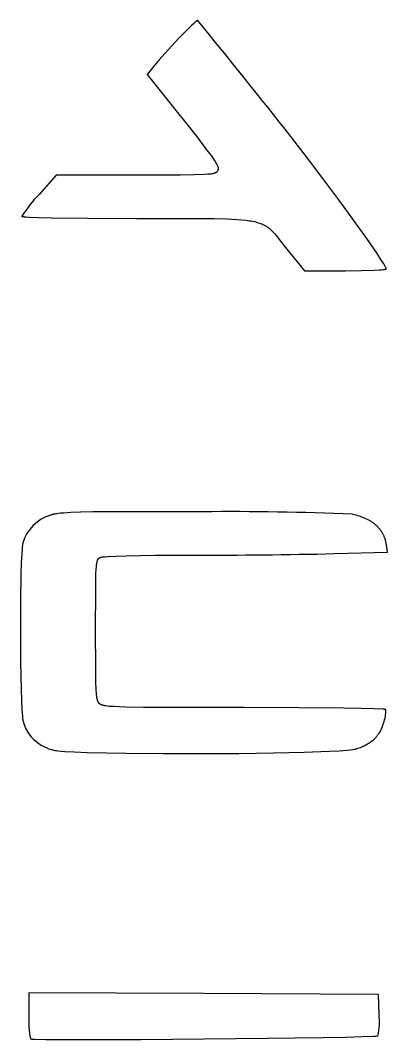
# Model space of a CAD drawing. Extents: x 5 to 103, y 266 to 1046.
# Drawn here: x 13 to 77, y 467.9 to 645.6 of the extents above; entities that cross this region are included whole.
import ezdxf

# ---------------------------------------------------------------- set-up
doc = ezdxf.new("R2010")
doc.units = 0
doc.header["$MEASUREMENT"] = 0
doc.layers.add('DEFAULT', color=7, linetype='CONTINUOUS')

msp = doc.modelspace()

# ---------------------------------------------------------------- linework, layer by layer
at = {"layer": 'DEFAULT', "color": 7}
for p, q in [((43.9, 645.62), (43.87, 645.62)), ((36.25, 637.63), (35.08, 636.18)), ((35.08, 636.18), (38.53, 631.87)), ((19.26, 618.63), (16.26, 615.25)), ((33.11, 618.63), (19.26, 618.63)), ((59.44, 605.76), (62.49, 601.96)), ((62.49, 601.96), (69.62, 601.96)), ((44.76, 559.94), (31.85, 559.95)), ((67.72, 552.65), (76.99, 552.91)), ((76.99, 552.91), (76.78, 554.24)), ((14.47, 476.07), (14.47, 472.21)), ((44.93, 475.94), (14.47, 476.07)), ((75.39, 475.8), (44.93, 475.94)), ((75.51, 472.34), (75.39, 475.8))]:
    msp.add_line(p, q, dxfattribs=at)
for points in [[(43.87, 645.62), (43.85, 645.62), (43.84, 645.61), (43.82, 645.6), (43.81, 645.59), (43.79, 645.58), (43.77, 645.57), (43.75, 645.55), (43.72, 645.53), (43.67, 645.5), (43.61, 645.45), (43.48, 645.34), (43.16, 645.04), (42.75, 644.66), (41.77, 643.68), (40.63, 642.5), (39.42, 641.21), (38.22, 639.9), (37.13, 638.68), (36.25, 637.63)], [(38.53, 631.87), (43.67, 625.41), (45.29, 623.31), (46.4, 621.82), (46.78, 621.26), (46.94, 621.02), (47.07, 620.8), (47.18, 620.61), (47.23, 620.52), (47.27, 620.43), (47.31, 620.35), (47.34, 620.28), (47.37, 620.21), (47.39, 620.17), (47.4, 620.14), (47.41, 620.11), (47.42, 620.08), (47.43, 620.04), (47.44, 620.02), (47.44, 619.99), (47.45, 619.96), (47.46, 619.93), (47.46, 619.9), (47.46, 619.88), (47.47, 619.85), (47.47, 619.83), (47.47, 619.8), (47.47, 619.78), (47.47, 619.76), (47.47, 619.73), (47.47, 619.71), (47.46, 619.69), (47.46, 619.67), (47.46, 619.65), (47.45, 619.63), (47.45, 619.61), (47.44, 619.59), (47.44, 619.57), (47.43, 619.55), (47.42, 619.53), (47.42, 619.51), (47.41, 619.49), (47.4, 619.47), (47.39, 619.45), (47.38, 619.43), (47.36, 619.39)], [(76.75, 602.3), (76.75, 602.33), (76.74, 602.35), (76.73, 602.38), (76.72, 602.41), (76.71, 602.45), (76.69, 602.5), (76.67, 602.54), (76.64, 602.59), (76.58, 602.71), (76.51, 602.84), (76.33, 603.15), (75.82, 603.95), (75.15, 604.97), (73.36, 607.57), (71.09, 610.75), (68.5, 614.31), (65.71, 618.07), (62.88, 621.82), (60.13, 625.38)], [(47.36, 619.39), (47.34, 619.36), (47.33, 619.33), (47.32, 619.31), (47.31, 619.3), (47.3, 619.28), (47.28, 619.27), (47.27, 619.25), (47.26, 619.24), (47.25, 619.22), (47.24, 619.21), (47.22, 619.19), (47.21, 619.18), (47.2, 619.17), (47.18, 619.15), (47.17, 619.14), (47.15, 619.13), (47.13, 619.11), (47.12, 619.1), (47.1, 619.09), (47.08, 619.08), (47.06, 619.06), (47.04, 619.05), (47.02, 619.04), (46.99, 619.03), (46.97, 619.02), (46.94, 619.01), (46.92, 619), (46.89, 618.99), (46.86, 618.98), (46.83, 618.97), (46.77, 618.95), (46.7, 618.93), (46.63, 618.91), (46.55, 618.89), (46.47, 618.88), (46.38, 618.86), (46.17, 618.83), (45.94, 618.81), (45.68, 618.78), (45.06, 618.74), (43.33, 618.68), (40.87, 618.65), (33.11, 618.63)], [(13.25, 611.48), (13.25, 611.48), (13.26, 611.47), (13.26, 611.47), (13.27, 611.46), (13.28, 611.45), (13.3, 611.45), (13.31, 611.44), (13.33, 611.44), (13.36, 611.43), (13.38, 611.43), (13.41, 611.42), (13.44, 611.42), (13.5, 611.4), (13.58, 611.39), (13.77, 611.37), (13.99, 611.35), (14.57, 611.32), (16.19, 611.25), (18.43, 611.19), (24.72, 611.12), (33.31, 611.09)], [(33.31, 611.09), (41.04, 611.1), (44.11, 611.09), (46.72, 611.07), (48.92, 611.02), (50.75, 610.93), (51.55, 610.87), (52.26, 610.79), (52.6, 610.75), (52.92, 610.7), (53.22, 610.65), (53.51, 610.59), (53.78, 610.53), (54.04, 610.47), (54.29, 610.4), (54.52, 610.33), (54.75, 610.25), (54.86, 610.21), (54.96, 610.17), (55.07, 610.12), (55.17, 610.08), (55.27, 610.03), (55.37, 609.99), (55.46, 609.94), (55.56, 609.89), (55.65, 609.84), (55.74, 609.78), (55.83, 609.73), (55.91, 609.67), (56, 609.62), (56.08, 609.56), (56.17, 609.5), (56.25, 609.43), (56.33, 609.37), (56.41, 609.31), (56.57, 609.17), (56.72, 609.03), (56.87, 608.88), (57.02, 608.73), (57.18, 608.57), (57.33, 608.4), (57.63, 608.04), (57.95, 607.65), (59.44, 605.76)], [(69.62, 601.96), (72.39, 601.99), (74.65, 602.06), (75.53, 602.11), (75.89, 602.14), (76.19, 602.17), (76.32, 602.19), (76.43, 602.2), (76.52, 602.22), (76.57, 602.23), (76.6, 602.24), (76.64, 602.24), (76.65, 602.25), (76.67, 602.25), (76.68, 602.26), (76.69, 602.26), (76.7, 602.27), (76.71, 602.27), (76.72, 602.27), (76.73, 602.28), (76.74, 602.28), (76.74, 602.29), (76.74, 602.29), (76.75, 602.3), (76.75, 602.3), (76.75, 602.3)], [(31.85, 559.95), (25.69, 559.91), (23.51, 559.86), (21.82, 559.8), (20.54, 559.73), (20.02, 559.68), (19.58, 559.63), (19.38, 559.6), (19.2, 559.57), (19.03, 559.54), (18.86, 559.51), (18.71, 559.47), (18.57, 559.44), (18.44, 559.4), (18.31, 559.36)], [(76.78, 554.24), (76.75, 554.36), (76.73, 554.49), (76.7, 554.61), (76.68, 554.74), (76.64, 554.86), (76.61, 554.98), (76.58, 555.09), (76.54, 555.21), (76.5, 555.33), (76.46, 555.44), (76.41, 555.55), (76.37, 555.67), (76.32, 555.78), (76.27, 555.88), (76.21, 555.99), (76.16, 556.1), (76.1, 556.2), (76.04, 556.3), (75.98, 556.41), (75.91, 556.51), (75.85, 556.6), (75.78, 556.7), (75.71, 556.8), (75.63, 556.89), (75.56, 556.98), (75.48, 557.08), (75.4, 557.17), (75.32, 557.25), (75.23, 557.34), (75.15, 557.43), (75.06, 557.51), (74.97, 557.6), (74.87, 557.68), (74.78, 557.76), (74.68, 557.84), (74.58, 557.91), (74.48, 557.99), (74.38, 558.06), (74.27, 558.14), (74.16, 558.21), (74.05, 558.28), (73.94, 558.35), (73.82, 558.41), (73.7, 558.48), (73.46, 558.61), (73.21, 558.73), (72.95, 558.84), (72.69, 558.95), (72.41, 559.06), (72.12, 559.16), (71.83, 559.25), (71.53, 559.34), (71.22, 559.42), (70.9, 559.49)], [(13.43, 554.48), (13.42, 554.42), (13.41, 554.36), (13.39, 554.29), (13.38, 554.21), (13.35, 554.03), (13.33, 553.81), (13.29, 553.28), (13.24, 552.64), (13.17, 551.03), (13.11, 549.07), (13.03, 544.35), (13.01, 539.05), (13.04, 533.75), (13.13, 529.03), (13.19, 527.06), (13.26, 525.45), (13.31, 524.81), (13.35, 524.28), (13.38, 524.06), (13.4, 523.88), (13.42, 523.8), (13.43, 523.73), (13.44, 523.66), (13.46, 523.61)], [(26.11, 539.33), (26.13, 546.18), (26.16, 548.36), (26.18, 549.2), (26.22, 549.89), (26.26, 550.44), (26.28, 550.67), (26.31, 550.88), (26.33, 550.97), (26.34, 551.06), (26.36, 551.14), (26.37, 551.22), (26.39, 551.29), (26.41, 551.36), (26.43, 551.42), (26.44, 551.45), (26.45, 551.47), (26.46, 551.5), (26.47, 551.53), (26.48, 551.55), (26.49, 551.57), (26.5, 551.6), (26.51, 551.62), (26.52, 551.64), (26.53, 551.66), (26.54, 551.68), (26.56, 551.7), (26.57, 551.72), (26.58, 551.73), (26.59, 551.75), (26.61, 551.77), (26.62, 551.78), (26.63, 551.8), (26.65, 551.81), (26.66, 551.82), (26.67, 551.84), (26.69, 551.85), (26.7, 551.86), (26.72, 551.87), (26.73, 551.88), (26.75, 551.89), (26.76, 551.9), (26.78, 551.91), (26.81, 551.93), (26.84, 551.95), (26.88, 551.97)], [(26.88, 551.97), (26.89, 551.98), (26.9, 551.98), (26.92, 551.99), (26.94, 552), (26.96, 552), (26.98, 552.01), (27, 552.01), (27.03, 552.02), (27.09, 552.03), (27.15, 552.04), (27.31, 552.06), (27.49, 552.09), (27.71, 552.11), (28.22, 552.15), (29.61, 552.22), (31.45, 552.28), (36.43, 552.36), (43.05, 552.38)], [(26.84, 526.44), (26.81, 526.47), (26.78, 526.5), (26.75, 526.53), (26.72, 526.57), (26.71, 526.58), (26.69, 526.6), (26.68, 526.62), (26.66, 526.63), (26.65, 526.65), (26.64, 526.67), (26.63, 526.69), (26.61, 526.71), (26.6, 526.73), (26.59, 526.75), (26.58, 526.77), (26.56, 526.79), (26.55, 526.81), (26.54, 526.84), (26.53, 526.86), (26.52, 526.89), (26.5, 526.94), (26.48, 527), (26.46, 527.05), (26.44, 527.12), (26.42, 527.19), (26.4, 527.26), (26.39, 527.33), (26.37, 527.41), (26.34, 527.59), (26.31, 527.79), (26.28, 528.02), (26.26, 528.27), (26.22, 528.85), (26.16, 530.42), (26.13, 532.61), (26.11, 539.33)], [(52.02, 525.79), (38.78, 525.8), (34.44, 525.83), (31.33, 525.89), (29.23, 525.97), (28.49, 526.02), (28.19, 526.05), (27.92, 526.09), (27.7, 526.12), (27.6, 526.14), (27.5, 526.16), (27.42, 526.18), (27.34, 526.2), (27.27, 526.22), (27.23, 526.23), (27.2, 526.24), (27.17, 526.25), (27.14, 526.26), (27.11, 526.28), (27.08, 526.29), (27.06, 526.3), (27.03, 526.31), (27.01, 526.32), (26.99, 526.34), (26.97, 526.35), (26.95, 526.36), (26.93, 526.38), (26.91, 526.39), (26.89, 526.4), (26.87, 526.42), (26.86, 526.43), (26.84, 526.44)], [(76.68, 525.44), (76.67, 525.45), (76.67, 525.45), (76.65, 525.46), (76.64, 525.46), (76.62, 525.47), (76.59, 525.47), (76.56, 525.48), (76.53, 525.48), (76.46, 525.49), (76.37, 525.5), (76.14, 525.51), (74.68, 525.58), (72.4, 525.64), (69.38, 525.69), (61.57, 525.76), (52.02, 525.79)], [(71.55, 518.62), (71.79, 518.7), (72.03, 518.78), (72.26, 518.87), (72.48, 518.96), (72.7, 519.05), (72.9, 519.15), (73.11, 519.25), (73.3, 519.35), (73.49, 519.46), (73.68, 519.57), (73.86, 519.68), (74.03, 519.8), (74.19, 519.92), (74.35, 520.04), (74.51, 520.17), (74.65, 520.31), (74.73, 520.38), (74.8, 520.45), (74.86, 520.52), (74.93, 520.59), (75, 520.66), (75.06, 520.74), (75.13, 520.81), (75.19, 520.89), (75.25, 520.97), (75.31, 521.04), (75.37, 521.12), (75.42, 521.2), (75.48, 521.29), (75.53, 521.37), (75.64, 521.54), (75.74, 521.71), (75.83, 521.89), (75.92, 522.08), (76, 522.27), (76.08, 522.46), (76.16, 522.66), (76.23, 522.86), (76.29, 523.07)], [(17.34, 518.9), (17.65, 518.76), (17.81, 518.69), (17.97, 518.63), (18.13, 518.58), (18.29, 518.52), (18.47, 518.47), (18.65, 518.43), (18.85, 518.38), (19.06, 518.34), (19.29, 518.31), (19.53, 518.27), (20.09, 518.21), (20.74, 518.15), (22.4, 518.06), (24.66, 517.98), (31.47, 517.85)], [(31.47, 517.85), (37.97, 517.78), (44.6, 517.77), (51.07, 517.81), (57.11, 517.9), (62.45, 518.03), (66.82, 518.2), (68.55, 518.29), (69.94, 518.4), (70.5, 518.45), (70.95, 518.51), (71.14, 518.54), (71.31, 518.56), (71.38, 518.58), (71.44, 518.59), (71.5, 518.61), (71.55, 518.62)], [(14.77, 468.04), (14.79, 468.03), (14.83, 468.02), (14.89, 468.02), (14.98, 468.01), (15.2, 467.99), (15.51, 467.98), (17.46, 467.94), (20.46, 467.92), (24.33, 467.91), (33.98, 467.94), (45.02, 468.03), (56.07, 468.14), (65.73, 468.29), (69.6, 468.36), (72.6, 468.44), (74.56, 468.52), (74.87, 468.53), (75.1, 468.55), (75.18, 468.56), (75.25, 468.57), (75.29, 468.58), (75.31, 468.59)]]:
    msp.add_lwpolyline(points, dxfattribs=at)
for centre, radius, start, end in [((-1275.81, -429.61), 1702.28, 38.29794, 39.17131), ((34.41, 597.69), 25.26, 135.9515, 146.9083), ((49.67, 82.42), 477.55, 87.4527, 90.5892), ((20.4, 552.39), 7.28, 106.7414, 163.3663), ((43.53, 1664.24), 1111.86, 269.9753, 271.24689), ((70.72, 525.2), 5.96, 339.1428, 2.3781), ((20, 525.05), 6.7, 192.3925, 246.617), ((31.39, 471.32), 16.94, 176.9992, 191.172), ((62.85, 471.13), 12.72, 348.4866, 5.4595)]:
    msp.add_arc(centre, radius, start, end, dxfattribs=at)

doc.saveas('drawing.dxf')
